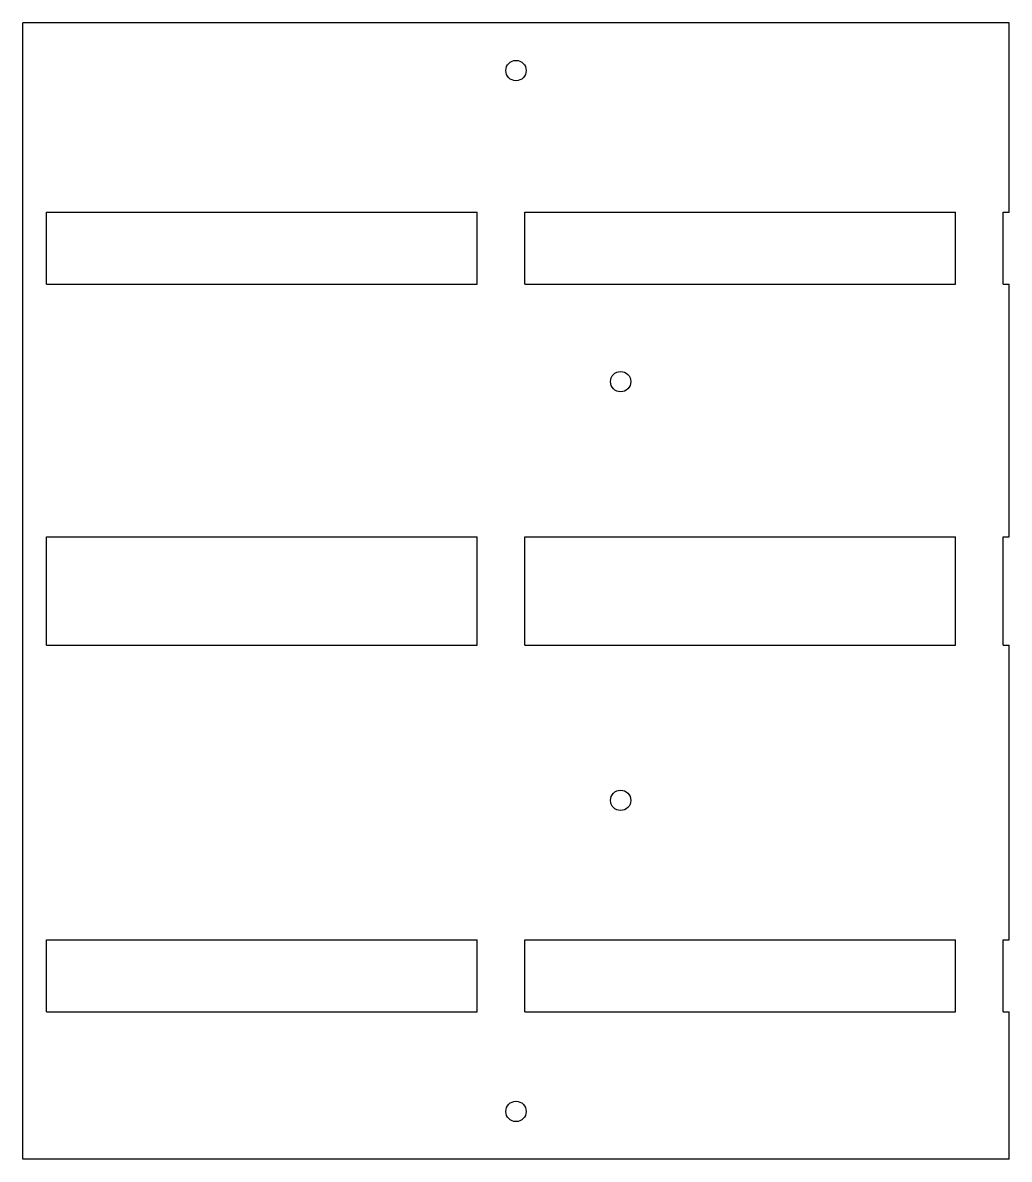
# Model space of a CAD drawing. Header units: millimetres. Extents: x 0 to 165, y 0 to 190.
import ezdxf

# ---------------------------------------------------------------- set-up
doc = ezdxf.new("R2010")
doc.units = ezdxf.units.MM
doc.layers.add('CUT', color=1, linetype='Continuous')

msp = doc.modelspace()

# ---------------------------------------------------------------- linework, layer by layer
at = {"layer": 'CUT'}
for p, q in [((0, 0), (0, 190)), ((165, 190), (0, 190)), ((165, 158.34), (165, 190)), ((4, 158.34), (76, 158.34)), ((4, 146.27), (4, 158.34)), ((76, 146.27), (76, 158.34)), ((84, 158.34), (156, 158.34)), ((84, 146.27), (84, 158.34)), ((156, 146.27), (156, 158.34)), ((164, 158.34), (165, 158.34)), ((164, 146.27), (164, 158.34)), ((4, 146.27), (76, 146.27)), ((84, 146.27), (156, 146.27)), ((164, 146.27), (165, 146.27)), ((165, 104.05), (165, 146.27)), ((4, 104.05), (76, 104.05)), ((4, 85.95), (4, 104.05)), ((76, 85.95), (76, 104.05)), ((84, 104.05), (156, 104.05)), ((84, 85.95), (84, 104.05)), ((156, 85.95), (156, 104.05)), ((164, 104.05), (165, 104.05)), ((164, 85.95), (164, 104.05)), ((4, 85.95), (76, 85.95)), ((84, 85.95), (156, 85.95)), ((164, 85.95), (165, 85.95)), ((165, 36.69), (165, 85.95)), ((4, 36.69), (76, 36.69)), ((4, 24.63), (4, 36.69)), ((76, 24.63), (76, 36.69)), ((84, 36.69), (156, 36.69)), ((84, 24.63), (84, 36.69)), ((156, 24.63), (156, 36.69)), ((164, 36.69), (165, 36.69)), ((164, 24.63), (164, 36.69)), ((4, 24.63), (76, 24.63)), ((84, 24.63), (156, 24.63)), ((164, 24.63), (165, 24.63)), ((165, 0), (165, 24.63)), ((165, 0), (0, 0))]:
    msp.add_line(p, q, dxfattribs=at)
for centre in [(82.5, 182), (100, 130), (100, 60), (82.5, 8)]:
    msp.add_circle(centre, 1.7, dxfattribs=at)

doc.saveas('drawing.dxf')
